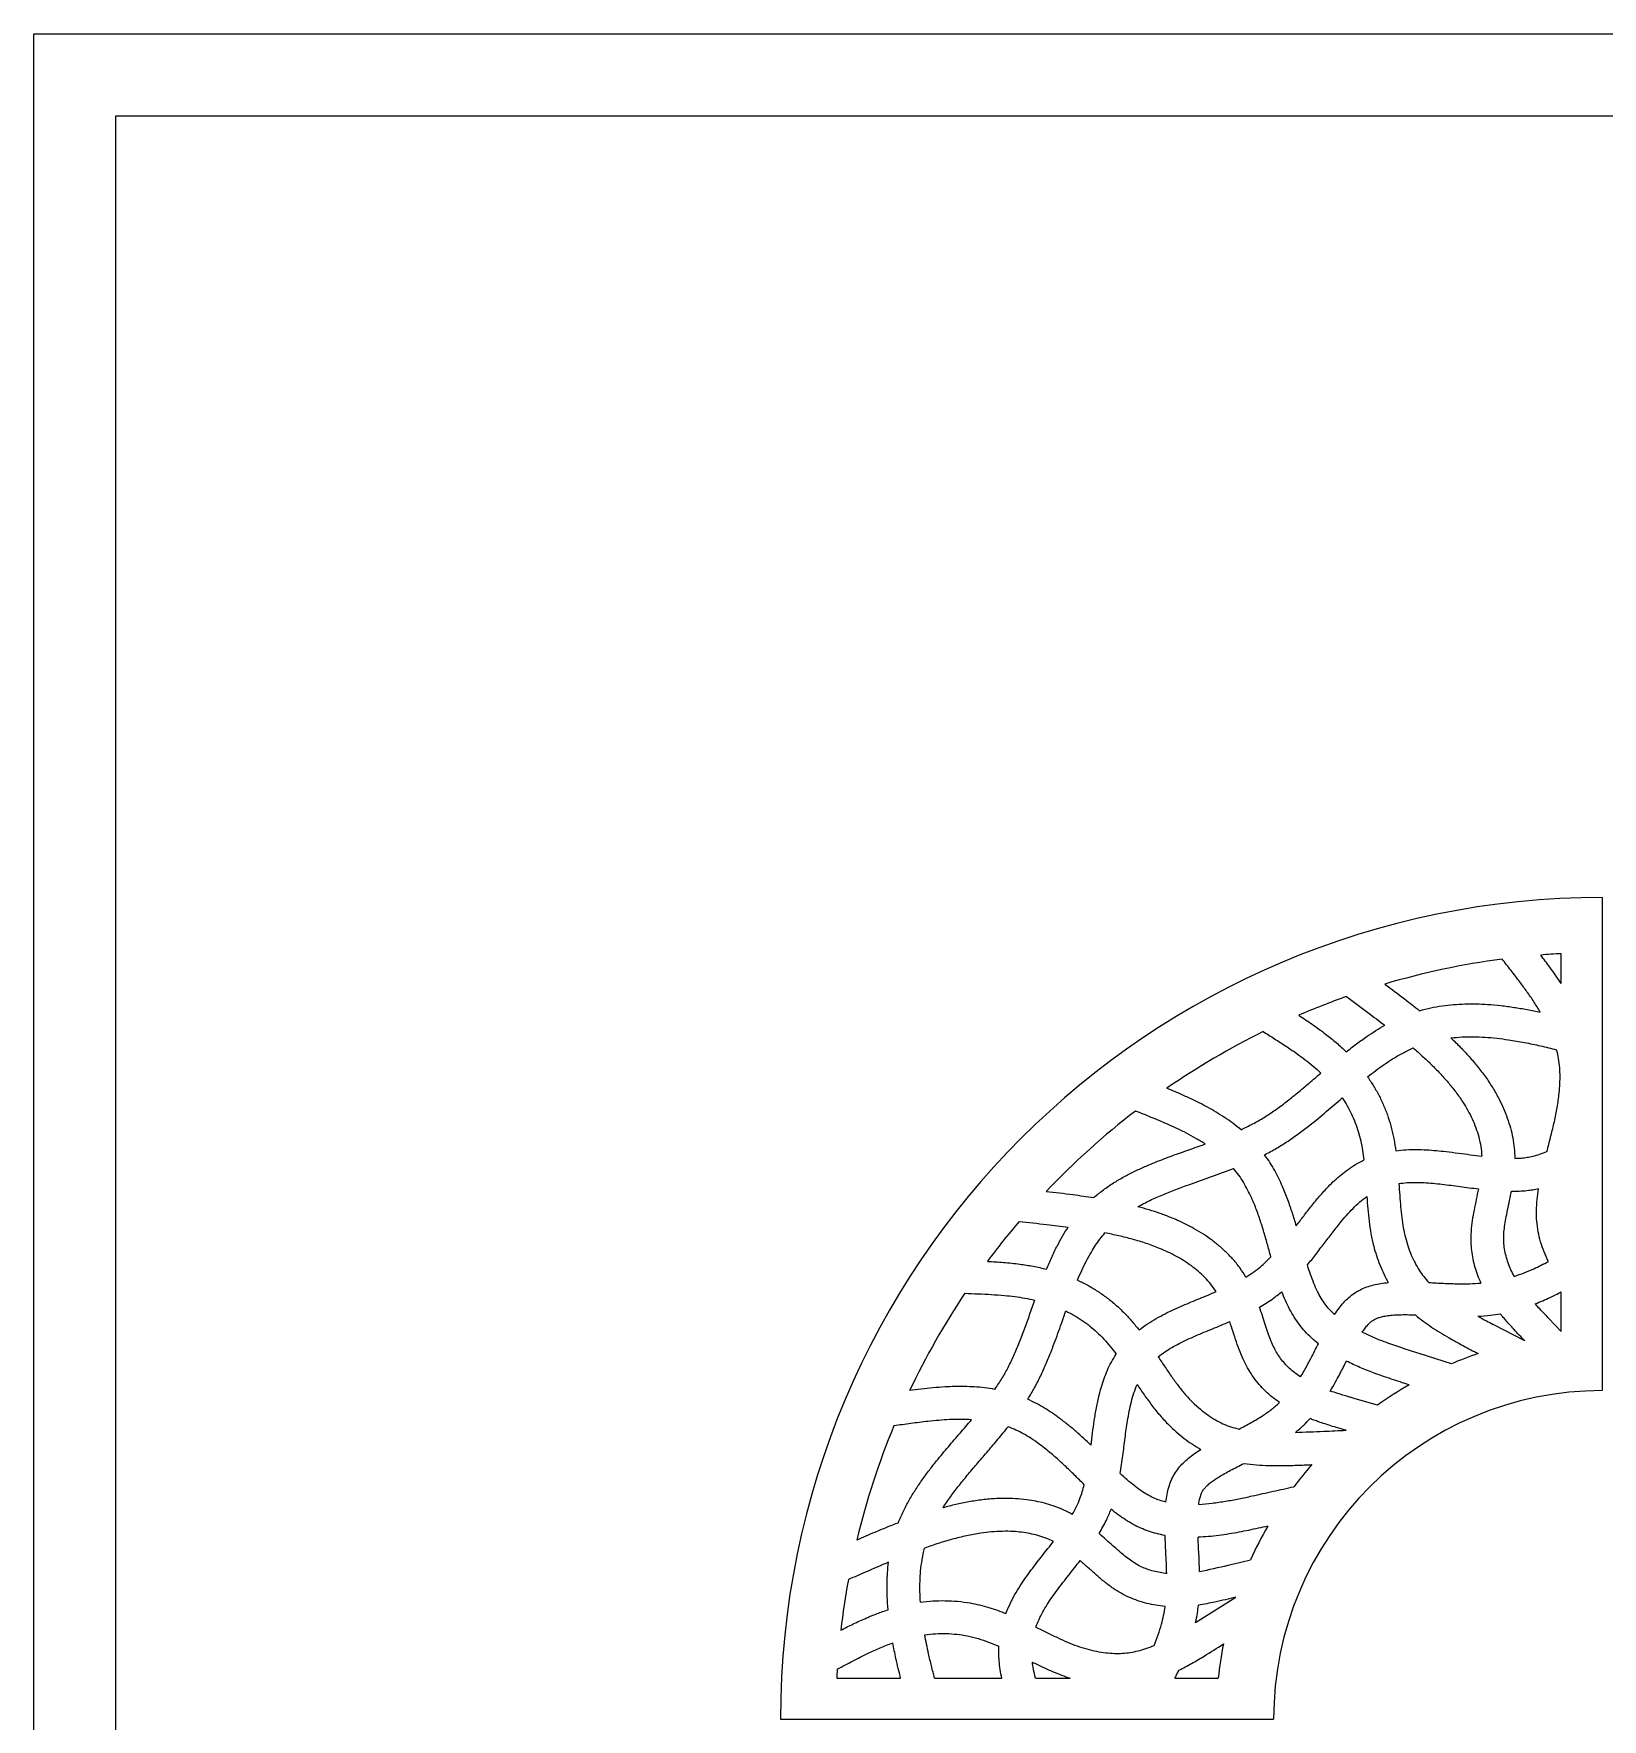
# Model space of a CAD drawing. Header units: millimetres. Extents: x -1806 to 4134, y -1942 to 2258.
# Drawn here: x -1806 to 102, y 207 to 2258 of the extents above; entities that cross this region are included whole.
import ezdxf

# ---------------------------------------------------------------- set-up
doc = ezdxf.new("R2010")
doc.units = ezdxf.units.MM
doc.header["$PDSIZE"] = -1
doc.layers.add('tabelka', color=155, linetype='Continuous')
doc.layers.add('WYMIAR', color=96, linetype='Continuous')
doc.dimstyles.new('1-1', dxfattribs={"dimtxt": 30, "dimasz": 25, "dimexe": 6.25, "dimexo": 30, "dimgap": 20.625, "dimtad": 1, "dimdec": 1, "dimtxsty": 'Standard', "dimcen": 0, "dimclrd": 2, "dimclre": 2, "dimclrt": 2, "dimadec": 0, "dimazin": 0, "dimtfac": 1, "dimtdec": 1, "dimtmove": 0, "dimatfit": 3, "dimfxl": 0, "dimarcsym": 0})

# ---------------------------------------------------------------- blocks, each defined once
blk = doc.blocks.new('*D4')
at = {"layer": 'Defpoints', "color": 0}
for p in [(102.4, 1206.7), (102.4, -793.3), (1693, -793.3)]:
    blk.add_point(p, dxfattribs=at)
at = {"layer": 'WYMIAR', "color": 2, "lineweight": -2}
for p, q in [((132.4, 1206.7), (1699.3, 1206.7)), ((1693, 1181.7), (1693, -768.3)), ((132.4, -793.3), (1699.3, -793.3))]:
    blk.add_line(p, q, dxfattribs=at)
at = {"layer": 'WYMIAR', "color": 2}
for points in [[(1688.9, 1181.7), (1697.2, 1181.7), (1693, 1206.7)], [(1688.9, -768.3), (1697.2, -768.3), (1693, -793.3)]]:
    blk.add_solid(points, dxfattribs=at)
at = {"layer": 'WYMIAR', "color": 2, "insert": (1657.4, 206.7), "char_height": 30, "attachment_point": 5, "rotation": 90}
blk.add_mtext('2000', dxfattribs=at)

msp = doc.modelspace()

# ---------------------------------------------------------------- linework, layer by layer
at = {"color": 7, "linetype": 'Continuous', "lineweight": 15}
for p, q in [((102.44, 1206.71), (102.44, 606.71)), ((52.44, 1102.05), (52.44, 1138.37)), ((52.44, 678.73), (52.44, 726.81)), ((8.2, 667.16), (-30.15, 687.24)), ((52.44, 678.73), (37.13, 694.79)), ((-81.1, 639.39), (-120.48, 651.87)), ((-171.21, 588.83), (-198.16, 596.74)), ((-392.37, 324.3), (-343.44, 355.32)), ((-829.22, 256.71), (-751.35, 256.71)), ((-710.02, 256.71), (-628.33, 256.71)), ((-587.25, 256.71), (-545.19, 256.71)), ((-417.64, 256.75), (-364.89, 256.71)), ((-897.56, 206.71), (-297.56, 206.71))]:
    msp.add_line(p, q, dxfattribs=at)
for radius, start, end in [(1000, 90, 180), (933, 97.5, 106.48097), (933, 93.07199, 94.60729), (933, 109.50033, 113.32279), (933, 116.25, 124.60729), (933, 127.5, 136.48097), (933, 139.50033, 143.32279), (933, 146.25, 154.60729), (470, 108.75, 112.98683), (400, 90, 180), (470, 120, 125.60816), (933, 157.5, 166.48097), (470, 138.75, 142.98683), (470, 150, 155.60816), (933, 169.50033, 173.32279), (470, 168.75, 173.8933), (933, 176.25, 176.92801)]:
    msp.add_arc((102.44, 206.71), radius, start, end, dxfattribs=at)
for points, knots in [([(27.03, 1067.21), (24.45, 1071.44), (19.31, 1079.9), (10.86, 1092.11), (1.57, 1104.8), (-8.54, 1117.97), (-15.74, 1127.14), (-19.34, 1131.73)], [0, 0, 0, 0, 0.1867313, 0.3734468, 0.5601566, 0.7800976, 1, 1, 1, 1]), ([(52.44, 1102.05), (50.16, 1105.45), (45.65, 1112.18), (37.33, 1123.74), (31.2, 1131.81), (27.5, 1136.69)], [0, 0, 0, 0, 0.28796386, 0.56940894, 1, 1, 1, 1]), ([(-162.25, 1101.37), (-154.26, 1095.44), (-139.98, 1084.84), (-126.02, 1073.84), (-119.88, 1069)], [0, 0, 0, 0, 0.5600195, 1, 1, 1, 1]), ([(-209.01, 1086.19), (-200.22, 1079.71), (-184.52, 1068.15), (-168.97, 1056.39), (-162.12, 1051.22)], [0, 0, 0, 0, 0.559997, 1, 1, 1, 1]), ([(-119.88, 1069), (-115.33, 1070.2), (-106.27, 1072.61), (-92.45, 1075), (-78.63, 1076.57), (-64.8, 1077.31), (-51, 1077.34), (-36.41, 1076.69), (-21.06, 1075.31), (-4.96, 1073.17), (11.08, 1070.48), (21.71, 1068.3), (27.03, 1067.21)], [0, 0, 0, 0, 0.0951572, 0.1894567, 0.2831095, 0.3762985, 0.4692081, 0.5619797, 0.6712998, 0.7807137, 0.8902852, 1, 1, 1, 1]), ([(-266.94, 1063.47), (-261.45, 1059.87), (-250.32, 1052.56), (-235.14, 1041.49), (-221.26, 1030.35), (-213.21, 1022.79), (-209.14, 1018.97)], [0, 0, 0, 0, 0.26951248, 0.54699514, 0.77078335, 1, 1, 1, 1]), ([(-209.14, 1018.97), (-205.02, 1022.21), (-196.72, 1028.72), (-184.7, 1037.29), (-173.18, 1044.87), (-165.82, 1049.09), (-162.12, 1051.22)], [0, 0, 0, 0, 0.2755029, 0.5542406, 0.7758103, 1, 1, 1, 1]), ([(-310.21, 1043.49), (-305.6, 1040.61), (-296.37, 1034.85), (-282.69, 1026.06), (-270.25, 1017.6), (-259.14, 1009.41), (-249.29, 1001.58), (-243.09, 995.95), (-240, 993.15)], [0, 0, 0, 0, 0.1886848, 0.3768054, 0.5638968, 0.7100024, 0.8553158, 1, 1, 1, 1]), ([(-81.67, 1035.93), (-77.17, 1036.36), (-68.08, 1037.23), (-54.26, 1037.4), (-40.21, 1036.86), (-25.92, 1035.59), (-9.9, 1033.49), (7.86, 1030.4), (27.35, 1026.3), (40.36, 1023.1), (46.92, 1021.49)], [0, 0, 0, 0, 0.1042524, 0.2103193, 0.3184065, 0.4286054, 0.5409108, 0.6910061, 0.8442037, 1, 1, 1, 1]), ([(-81.67, 1035.93), (-77.88, 1032.24), (-70.3, 1024.84), (-59.47, 1013.22), (-49.17, 1001.12), (-39.57, 988.45), (-30.77, 975.18), (-23.49, 962.31), (-17.62, 949.97), (-12.99, 938.31), (-9.19, 926.34), (-6.36, 914.14), (-4.46, 901.76), (-4.17, 893.43), (-4.02, 889.27)], [0, 0, 0, 0, 0.09318297, 0.18635556, 0.27950347, 0.37271514, 0.46603038, 0.55938725, 0.63281821, 0.70639749, 0.78001333, 0.85350524, 0.92681349, 1, 1, 1, 1]), ([(-183.15, 988.54), (-179.81, 991.14), (-173.21, 996.3), (-163.07, 1003.61), (-152.22, 1010.77), (-140.57, 1017.67), (-132.03, 1021.68), (-127.79, 1023.67)], [0, 0, 0, 0, 0.1928744, 0.3828061, 0.5697613, 0.7864933, 1, 1, 1, 1]), ([(-127.79, 1023.67), (-124.04, 1020.4), (-116.53, 1013.87), (-105.66, 1003.64), (-95.17, 993), (-85.18, 981.86), (-75.77, 970.18), (-67.77, 958.79), (-61.15, 947.81), (-55.81, 937.38), (-51.3, 926.57), (-47.75, 915.36), (-45.17, 903.78), (-44.45, 895.86), (-44.09, 891.87)], [0, 0, 0, 0, 0.09308197, 0.18608969, 0.27913858, 0.37242224, 0.46598079, 0.55943102, 0.63262027, 0.70558873, 0.77846296, 0.85151128, 0.92516036, 1, 1, 1, 1]), ([(35.04, 897.47), (36.54, 903.2), (39.51, 914.61), (43.72, 931.74), (47.31, 948.95), (49.62, 964.2), (50.81, 977.44), (51.18, 988.56), (50.75, 999.67), (49.48, 1010.7), (47.77, 1017.89), (46.92, 1021.49)], [0, 0, 0, 0, 0.1410043, 0.2807343, 0.4198762, 0.5594062, 0.6476823, 0.7360418, 0.8242054, 0.9121202, 1, 1, 1, 1]), ([(-337.14, 924.2), (-332.29, 926.52), (-322.72, 931.09), (-308.91, 939.12), (-295.49, 948.07), (-281.93, 958.12), (-268.18, 969.14), (-254.14, 980.97), (-244.75, 989.06), (-240, 993.15)], [0, 0, 0, 0, 0.1348173, 0.2659748, 0.4005291, 0.5393346, 0.689106, 0.8428435, 1, 1, 1, 1]), ([(-183.15, 988.54), (-180.57, 984.7), (-175.41, 977.02), (-168.68, 964.81), (-162.76, 952.13), (-157.79, 938.92), (-153.87, 925.43), (-150.85, 911.94), (-149.47, 902.98), (-148.78, 898.58)], [0, 0, 0, 0, 0.142407, 0.2855928, 0.4295919, 0.5737515, 0.7205305, 0.8625204, 1, 1, 1, 1]), ([(-337.14, 924.2), (-340.44, 926.87), (-346.97, 932.13), (-357.17, 939.18), (-367.41, 945.62), (-377.68, 951.48), (-388.96, 957.4), (-401.21, 963.28), (-414.38, 969.15), (-423.13, 972.82), (-427.45, 974.63)], [0, 0, 0, 0, 0.122636, 0.24191, 0.3581518, 0.4719684, 0.5834478, 0.7259872, 0.8646364, 1, 1, 1, 1]), ([(-380.83, 906.76), (-384.55, 909.09), (-391.99, 913.74), (-403.59, 919.96), (-415.39, 925.76), (-429.65, 932.2), (-446.38, 939.22), (-459.15, 944.34), (-465.53, 946.91)], [0, 0, 0, 0, 0.1402612, 0.2802798, 0.4202676, 0.5602689, 0.7801665, 1, 1, 1, 1]), ([(-308.43, 893.68), (-303.57, 896.26), (-293.86, 901.42), (-279.93, 910.26), (-266.43, 919.72), (-250.87, 931.61), (-233.42, 946.02), (-220.44, 957.2), (-213.98, 962.77)], [0, 0, 0, 0, 0.14070637, 0.28115084, 0.42154183, 0.56188237, 0.78185109, 1, 1, 1, 1]), ([(-213.98, 962.77), (-211.92, 959.56), (-207.81, 953.14), (-202.55, 943.02), (-198.04, 932.61), (-194.36, 921.77), (-191.46, 910.56), (-189.2, 899.01), (-188.16, 891.23), (-187.64, 887.34)], [0, 0, 0, 0, 0.14171436, 0.28315447, 0.42368503, 0.56298068, 0.70831086, 0.85382586, 1, 1, 1, 1]), ([(-516.35, 841.55), (-512.49, 844.76), (-504.83, 851.12), (-492.54, 859.4), (-479.99, 866.79), (-467.21, 873.38), (-454.3, 879.32), (-438.88, 885.75), (-421, 892.53), (-400.78, 899.67), (-387.43, 904.41), (-380.83, 906.76)], [0, 0, 0, 0, 0.0995223, 0.1971958, 0.2933269, 0.3882067, 0.4820401, 0.5749696, 0.7192281, 0.8611052, 1, 1, 1, 1]), ([(-269.88, 807.27), (-271.44, 812.46), (-274.6, 823.04), (-280.1, 838.98), (-285.67, 852.9), (-291.13, 864.74), (-296.19, 874.48), (-301.88, 884.24), (-306.23, 890.5), (-308.43, 893.68)], [0, 0, 0, 0, 0.1711725, 0.3482504, 0.5318926, 0.6440734, 0.7594878, 0.8781057, 1, 1, 1, 1]), ([(-269.88, 807.27), (-266.89, 811.23), (-260.84, 819.27), (-251.5, 831.37), (-241.57, 843.48), (-232.17, 853.86), (-223.4, 862.48), (-215.49, 869.45), (-206.93, 876.03), (-197.68, 882.18), (-191.02, 885.6), (-187.64, 887.34)], [0, 0, 0, 0, 0.128564, 0.2604352, 0.395383, 0.5336488, 0.6225565, 0.7133418, 0.8063301, 0.9017941, 1, 1, 1, 1]), ([(-148.78, 898.58), (-144.55, 899.03), (-136.18, 899.93), (-123.68, 900.14), (-111.46, 899.75), (-99.49, 898.85), (-86.59, 897.5), (-72.83, 895.73), (-58.31, 893.71), (-48.77, 892.48), (-44.09, 891.87)], [0, 0, 0, 0, 0.12140645, 0.23990497, 0.35598776, 0.46999883, 0.58207195, 0.72575252, 0.86537839, 1, 1, 1, 1]), ([(-4.02, 889.27), (-1.41, 889.39), (3.63, 889.6), (10.99, 890.5), (18.54, 892.03), (26.57, 894.28), (32.17, 896.39), (35.04, 897.47)], [0, 0, 0, 0, 0.1956426, 0.3768883, 0.5534035, 0.7704906, 1, 1, 1, 1]), ([(-462.65, 830.51), (-457.79, 833.11), (-447.94, 838.39), (-432.4, 845.2), (-416.27, 851.6), (-396.41, 858.86), (-372.87, 866.99), (-355.08, 873.66), (-346.13, 877.02)], [0, 0, 0, 0, 0.1316769, 0.2667692, 0.4050702, 0.5461157, 0.7717789, 1, 1, 1, 1]), ([(-300.82, 769.47), (-302.29, 774.8), (-305.22, 785.43), (-309.74, 801.27), (-314.7, 816.9), (-319.66, 830.39), (-324.52, 841.77), (-329.04, 851.11), (-334.09, 860.18), (-339.68, 868.92), (-343.98, 874.32), (-346.13, 877.02)], [0, 0, 0, 0, 0.1411689, 0.28105638, 0.42022367, 0.55943718, 0.64742485, 0.73574156, 0.82404381, 0.91213237, 1, 1, 1, 1]), ([(-574.12, 849.17), (-563.31, 847.92), (-544.02, 845.68), (-524.81, 842.82), (-516.35, 841.55)], [0, 0, 0, 0, 0.5600176, 1, 1, 1, 1]), ([(-256.32, 759.57), (-252.88, 763.86), (-246.03, 772.42), (-236.22, 785.48), (-226.53, 798.32), (-217.51, 809.83), (-209.03, 819.89), (-201.07, 828.43), (-192.89, 836.29), (-186.98, 840.82), (-184.07, 843.05)], [0, 0, 0, 0, 0.1490027, 0.2968793, 0.4424568, 0.5845564, 0.6931032, 0.7985445, 0.9007725, 1, 1, 1, 1]), ([(-184.07, 843.05), (-183.71, 837.98), (-183, 827.83), (-181.46, 812.64), (-179.21, 797.51), (-176.17, 783.6), (-172.5, 770.98), (-168.43, 759.67), (-163.71, 748.69), (-159.92, 741.71), (-158.03, 738.23)], [0, 0, 0, 0, 0.13986373, 0.27989918, 0.42008734, 0.56070064, 0.67130327, 0.78158462, 0.89122662, 1, 1, 1, 1]), ([(-145.01, 858.72), (-141.72, 859.11), (-135.04, 859.9), (-124.81, 860.13), (-114.29, 859.84), (-103.53, 859.05), (-88.94, 857.53), (-70.53, 855.01), (-55.75, 853.07), (-48.31, 852.09)], [0, 0, 0, 0, 0.1021865, 0.2073702, 0.3155836, 0.4266288, 0.540142, 0.7683883, 1, 1, 1, 1]), ([(-145.01, 858.72), (-144.7, 853.87), (-144.09, 844.4), (-143.07, 830.53), (-141.72, 817.38), (-139.86, 804.92), (-137.29, 793.07), (-134.02, 781.96), (-130.11, 771.58), (-125.65, 762.06), (-120.6, 753.33), (-114.97, 745.31), (-110.65, 740.56), (-108.48, 738.17)], [0, 0, 0, 0, 0.113136, 0.221108, 0.3237401, 0.4210374, 0.5142259, 0.6060089, 0.6905267, 0.7722572, 0.8505594, 0.9251174, 1, 1, 1, 1]), ([(-48.31, 852.09), (-49.19, 847.81), (-50.94, 839.25), (-53.68, 826.43), (-55.98, 813.52), (-57.43, 800.49), (-57.63, 788.31), (-56.84, 777.08), (-55.29, 766.87), (-52.87, 756.8), (-49.63, 746.91), (-46.72, 740.6), (-45.25, 737.44)], [0, 0, 0, 0, 0.1116408, 0.2235289, 0.33527, 0.4468181, 0.5585031, 0.6463646, 0.7343172, 0.8224452, 0.9109176, 1, 1, 1, 1]), ([(-4.62, 745.69), (-6.03, 748.33), (-8.85, 753.62), (-12.2, 761.96), (-14.82, 770.44), (-16.61, 778.93), (-17.55, 787.3), (-17.58, 795.67), (-16.78, 804.36), (-15.32, 813.77), (-13.3, 824.07), (-10.89, 835.29), (-9.33, 843.11), (-8.52, 847.17)], [0, 0, 0, 0, 0.0859067, 0.1719394, 0.2572261, 0.3404433, 0.4204382, 0.4985214, 0.5798826, 0.6708041, 0.7713626, 0.8812193, 1, 1, 1, 1]), ([(-8.52, 847.17), (-8.44, 847.55), (-8.31, 848.23), (-8.19, 848.91), (-8.13, 849.22)], [0, 0, 0, 0, 0.5585885, 1, 1, 1, 1]), ([(-8.13, 849.22), (-4.97, 849.26), (1.31, 849.35), (9.99, 850.06), (17.88, 851.11), (22.61, 852.08), (24.97, 852.56)], [0, 0, 0, 0, 0.284151, 0.5648367, 0.7831725, 1, 1, 1, 1]), ([(36.85, 763.84), (35.03, 767.74), (31.42, 775.52), (27.22, 787.64), (24.17, 799.99), (22.53, 812.76), (22.22, 825.86), (23.03, 839.23), (24.32, 848.1), (24.97, 852.56)], [0, 0, 0, 0, 0.1416636, 0.2821292, 0.4212862, 0.5596582, 0.7050413, 0.8517402, 1, 1, 1, 1]), ([(-331.21, 744.89), (-333.5, 748.51), (-338.07, 755.77), (-346.2, 765.78), (-355.09, 775.13), (-364.71, 783.76), (-374.92, 791.66), (-385.64, 798.84), (-397.13, 805.54), (-409.39, 811.74), (-422.36, 817.38), (-435.6, 822.35), (-449.03, 826.74), (-458.11, 829.25), (-462.65, 830.51)], [0, 0, 0, 0, 0.0798325, 0.1598097, 0.2399929, 0.3202992, 0.4005347, 0.4806126, 0.5606281, 0.6486108, 0.7365154, 0.8243386, 0.9121621, 1, 1, 1, 1]), ([(-607.02, 812.64), (-595.91, 811.39), (-576.06, 809.17), (-556.24, 806.7), (-547.52, 805.61)], [0, 0, 0, 0, 0.5599958, 1, 1, 1, 1]), ([(-573.88, 754.45), (-571.82, 759.32), (-567.67, 769.13), (-561.12, 782.52), (-554.46, 794.75), (-549.84, 801.97), (-547.52, 805.61)], [0, 0, 0, 0, 0.27542968, 0.55402965, 0.77560258, 1, 1, 1, 1]), ([(-536.1, 741.14), (-534.4, 745.11), (-531.03, 752.97), (-525.45, 764.4), (-519.87, 774.58), (-514.28, 783.51), (-508.82, 791.32), (-504.79, 796.18), (-502.79, 798.6)], [0, 0, 0, 0, 0.1942908, 0.3848762, 0.571761, 0.7161878, 0.8587876, 1, 1, 1, 1]), ([(-367.25, 727.14), (-369.41, 730.2), (-373.71, 736.27), (-381.18, 744.51), (-389.22, 752.03), (-397.83, 758.83), (-406.92, 764.96), (-416.43, 770.48), (-426.27, 775.42), (-438.3, 780.69), (-452.59, 785.96), (-469.13, 790.97), (-485.87, 795.19), (-497.15, 797.46), (-502.79, 798.6)], [0, 0, 0, 0, 0.0714447, 0.1418073, 0.2115886, 0.2811629, 0.3507786, 0.4205707, 0.4905706, 0.5607229, 0.6709193, 0.7807042, 0.8903197, 1, 1, 1, 1]), ([(-645.84, 763.99), (-639.31, 763.62), (-626.08, 762.86), (-607.49, 760.88), (-589.99, 758.2), (-579.29, 755.71), (-573.88, 754.45)], [0, 0, 0, 0, 0.2695638, 0.5470611, 0.7708319, 1, 1, 1, 1]), ([(-331.21, 744.89), (-328.09, 746.84), (-321.99, 750.66), (-314.04, 756.85), (-307.03, 763.12), (-302.92, 767.32), (-300.82, 769.47)], [0, 0, 0, 0, 0.281441, 0.5503757, 0.7699669, 1, 1, 1, 1]), ([(-223.3, 699.34), (-225.44, 701.33), (-229.59, 705.2), (-235.03, 711.85), (-239.86, 719.21), (-244.41, 727.71), (-248.67, 737.38), (-252.7, 748.14), (-255.09, 755.68), (-256.32, 759.57)], [0, 0, 0, 0, 0.1258548, 0.2441292, 0.3692932, 0.5050118, 0.6589741, 0.824386, 1, 1, 1, 1]), ([(-4.62, 745.69), (-0.61, 747.06), (7.38, 749.81), (18.21, 754.46), (28.03, 759.14), (33.91, 762.27), (36.85, 763.84)], [0, 0, 0, 0, 0.2800139, 0.5596064, 0.7795424, 1, 1, 1, 1]), ([(-536.1, 741.14), (-531.95, 739.11), (-523.62, 735.05), (-511.68, 727.86), (-500.2, 719.86), (-489.27, 710.92), (-479.11, 701.21), (-469.73, 691.03), (-464.04, 683.97), (-461.24, 680.5)], [0, 0, 0, 0, 0.1423469, 0.2854726, 0.4294092, 0.5735703, 0.7204149, 0.8624648, 1, 1, 1, 1]), ([(-673.32, 725.05), (-667.93, 724.87), (-657.16, 724.5), (-641.06, 723.74), (-626.19, 722.65), (-612.6, 721.15), (-600.25, 719.33), (-592.14, 717.6), (-588.1, 716.74)], [0, 0, 0, 0, 0.1886605, 0.3767666, 0.5638602, 0.7099778, 0.8553071, 1, 1, 1, 1]), ([(-461.24, 680.5), (-457.81, 683.02), (-451.05, 688.02), (-440.37, 694.46), (-429.64, 700.23), (-418.86, 705.42), (-404.77, 711.69), (-387.51, 718.73), (-373.91, 724.37), (-367.25, 727.14)], [0, 0, 0, 0, 0.12124573, 0.23939885, 0.35505622, 0.468635, 0.58035395, 0.79441255, 1, 1, 1, 1]), ([(-314.7, 708.21), (-312.02, 709.78), (-306.68, 712.93), (-297.46, 719.03), (-291.27, 724.02), (-287.48, 727.06)], [0, 0, 0, 0, 0.2808248, 0.560842, 1, 1, 1, 1]), ([(-243.06, 663.75), (-245.91, 666.08), (-251.58, 670.73), (-259.34, 678.5), (-266.34, 686.88), (-272.59, 696.03), (-278.18, 705.85), (-283.19, 716.26), (-286.05, 723.45), (-287.48, 727.06)], [0, 0, 0, 0, 0.1408733, 0.2805959, 0.4194041, 0.5580844, 0.7041096, 0.8513814, 1, 1, 1, 1]), ([(-223.3, 699.34), (-221.55, 701.89), (-218.1, 706.91), (-212.34, 713.84), (-206.15, 720.03), (-199.39, 725.35), (-192.04, 729.64), (-184.17, 732.95), (-175.86, 735.42), (-167.1, 737.21), (-161.09, 737.89), (-158.03, 738.23)], [0, 0, 0, 0, 0.1172844, 0.2306853, 0.340698, 0.4483846, 0.5554621, 0.6619225, 0.7710259, 0.8835934, 1, 1, 1, 1]), ([(-108.48, 738.17), (-102.54, 737.86), (-90.66, 737.22), (-74.13, 736.61), (-58.98, 736.55), (-49.8, 737.14), (-45.25, 737.44)], [0, 0, 0, 0, 0.2819395, 0.5643428, 0.7839953, 1, 1, 1, 1]), ([(20.73, 712.25), (23.8, 713.48), (29.91, 715.91), (40.53, 720.69), (47.94, 724.5), (52.44, 726.81)], [0, 0, 0, 0, 0.2841702, 0.5650133, 1, 1, 1, 1]), ([(-636.62, 608.22), (-633.71, 612.6), (-627.95, 621.27), (-620.33, 635.07), (-613.42, 649.55), (-606.87, 665.11), (-600.55, 681.65), (-594.34, 699.04), (-590.19, 710.79), (-588.1, 716.74)], [0, 0, 0, 0, 0.1320225, 0.2618231, 0.3961936, 0.5355782, 0.6864372, 0.8415027, 1, 1, 1, 1]), ([(-596.71, 596.13), (-593.88, 600.8), (-588.22, 610.15), (-580.8, 624.82), (-574.03, 639.83), (-566.65, 658.02), (-558.85, 679.33), (-553.15, 695.54), (-550.31, 703.61)], [0, 0, 0, 0, 0.13957055, 0.27950853, 0.41988582, 0.56054032, 0.78127445, 1, 1, 1, 1]), ([(-550.31, 703.61), (-546.88, 701.85), (-540.02, 698.34), (-530.28, 692.17), (-521.05, 685.37), (-512.33, 677.76), (-504.11, 669.43), (-496.3, 660.47), (-491.46, 654.18), (-489.04, 651.03)], [0, 0, 0, 0, 0.1416933, 0.2831477, 0.4237112, 0.5630245, 0.7083431, 0.8538394, 1, 1, 1, 1]), ([(-313.88, 705.88), (-314.03, 706.32), (-314.3, 707.09), (-314.58, 707.86), (-314.7, 708.21)], [0, 0, 0, 0, 0.5583492, 1, 1, 1, 1]), ([(-265, 623.24), (-267.29, 624.86), (-271.87, 628.09), (-278.18, 633.59), (-283.94, 639.46), (-289.01, 645.64), (-293.41, 652.14), (-297.14, 659.13), (-300.5, 666.82), (-303.7, 675.35), (-306.9, 684.8), (-310.23, 695.11), (-312.63, 702.2), (-313.88, 705.88)], [0, 0, 0, 0, 0.0855038, 0.1708108, 0.2547167, 0.3361336, 0.4141661, 0.4937081, 0.5773246, 0.6699226, 0.771449, 0.8815814, 1, 1, 1, 1]), ([(-189.72, 677.6), (-188.5, 679.37), (-186.26, 682.61), (-182.81, 686.77), (-179.72, 689.88), (-176.91, 692.13), (-173.98, 693.83), (-170.48, 695.28), (-165.82, 696.66), (-159.86, 697.82), (-152.57, 698.64), (-144.2, 699.08), (-134.89, 699.15), (-128.39, 698.96), (-125, 698.87)], [0, 0, 0, 0, 0.0887727, 0.1632855, 0.2233612, 0.2702819, 0.3119021, 0.3630973, 0.4269596, 0.5127819, 0.6144513, 0.7306537, 0.8597328, 1, 1, 1, 1]), ([(-125, 698.87), (-121.85, 696.28), (-115.5, 691.08), (-105.38, 683.96), (-94.88, 677.19), (-81.93, 669.52), (-66.48, 661.06), (-54.6, 654.87), (-48.64, 651.76)], [0, 0, 0, 0, 0.1361327, 0.2736236, 0.4125732, 0.5529052, 0.7756634, 1, 1, 1, 1]), ([(-48.87, 697.09), (-43.77, 697.45), (-34.66, 698.09), (-25.64, 699.58), (-21.68, 700.24)], [0, 0, 0, 0, 0.5599596, 1, 1, 1, 1]), ([(-15.33, 692.64), (-16.53, 694.05), (-18.68, 696.55), (-20.76, 699.12), (-21.68, 700.24)], [0, 0, 0, 0, 0.5604196, 1, 1, 1, 1]), ([(30.7, 701.53), (28.8, 703.55), (25.45, 707.09), (22.16, 710.69), (20.73, 712.25)], [0, 0, 0, 0, 0.56732166, 1, 1, 1, 1]), ([(37.13, 694.79), (35.92, 696.06), (33.77, 698.3), (31.64, 700.55), (30.7, 701.53)], [0, 0, 0, 0, 0.5640188, 1, 1, 1, 1]), ([(-438.02, 647.87), (-435.4, 649.86), (-430.08, 653.89), (-421.42, 659.2), (-412.24, 664.19), (-402.58, 668.88), (-389.17, 674.86), (-371.84, 681.92), (-357.95, 687.69), (-350.93, 690.61)], [0, 0, 0, 0, 0.1012668, 0.205501, 0.3128662, 0.4232797, 0.5364808, 0.7654099, 1, 1, 1, 1]), ([(-290.2, 592.04), (-293.26, 594.18), (-299.36, 598.44), (-307.63, 605.92), (-315.19, 614.03), (-321.97, 622.78), (-327.98, 632.05), (-333.52, 642.34), (-338.42, 653.68), (-342.82, 665.91), (-346.81, 678.28), (-349.56, 686.51), (-350.93, 690.61)], [0, 0, 0, 0, 0.0944904, 0.1882968, 0.2817315, 0.3749857, 0.4681426, 0.5611943, 0.6707408, 0.7804883, 0.8903706, 1, 1, 1, 1]), ([(-120.48, 651.87), (-127.45, 654.08), (-141.06, 658.38), (-159.54, 664.74), (-175.72, 671.01), (-185.1, 675.43), (-189.72, 677.6)], [0, 0, 0, 0, 0.2962511, 0.5794172, 0.7931131, 1, 1, 1, 1]), ([(-48.87, 697.09), (-45.42, 695.25), (-39.2, 691.94), (-32.94, 688.69), (-30.15, 687.24)], [0, 0, 0, 0, 0.5539664, 1, 1, 1, 1]), ([(8.2, 667.16), (3.71, 671.84), (-4.29, 680.19), (-11.96, 688.84), (-15.33, 692.64)], [0, 0, 0, 0, 0.5609753, 1, 1, 1, 1]), ([(-265, 623.24), (-262.76, 626.93), (-258.3, 634.31), (-251.06, 647.87), (-246.09, 657.74), (-243.06, 663.75)], [0, 0, 0, 0, 0.2806419, 0.5617534, 1, 1, 1, 1]), ([(-519.71, 540.09), (-519.08, 545.05), (-517.81, 555.09), (-515.77, 570.31), (-513.25, 585.82), (-510.35, 599.56), (-507.15, 611.45), (-503.87, 621.48), (-499.86, 631.49), (-495.04, 641.48), (-491.06, 647.82), (-489.04, 651.03)], [0, 0, 0, 0, 0.1289635, 0.2612158, 0.3964364, 0.5347379, 0.6235863, 0.7141847, 0.8068966, 0.9020768, 1, 1, 1, 1]), ([(-438.02, 647.87), (-435.16, 643.59), (-429.6, 635.23), (-421.33, 623.1), (-413.13, 611.86), (-404.77, 601.57), (-396.02, 592.28), (-387.01, 584.08), (-377.82, 576.99), (-368.62, 571.07), (-359.29, 566.24), (-349.63, 562.43), (-342.98, 560.71), (-339.58, 559.84)], [0, 0, 0, 0, 0.1137518, 0.22198975, 0.32452688, 0.42141256, 0.51473173, 0.60647238, 0.69048393, 0.77121674, 0.84805555, 0.92245789, 1, 1, 1, 1]), ([(-228.55, 606.15), (-226.49, 609.65), (-222.46, 616.52), (-217.32, 626.16), (-212.87, 634.79), (-210.25, 639.97), (-208.97, 642.51)], [0, 0, 0, 0, 0.29487463, 0.57868427, 0.79335244, 1, 1, 1, 1]), ([(-132.56, 613.74), (-139.82, 616.04), (-154.35, 620.63), (-174.41, 627.57), (-192.7, 634.73), (-203.54, 639.91), (-208.97, 642.51)], [0, 0, 0, 0, 0.2795688, 0.5591212, 0.7790724, 1, 1, 1, 1]), ([(-636.62, 608.22), (-640.83, 608.89), (-649.14, 610.2), (-661.55, 611.23), (-673.68, 611.7), (-685.55, 611.65), (-698.32, 611.13), (-711.93, 610.1), (-726.32, 608.6), (-735.76, 607.39), (-740.42, 606.8)], [0, 0, 0, 0, 0.122685, 0.2419991, 0.3582535, 0.4720711, 0.583544, 0.7260638, 0.8646813, 1, 1, 1, 1]), ([(-519.71, 540.09), (-522.66, 542.9), (-528.65, 548.59), (-537.99, 556.97), (-547.85, 565.28), (-557.56, 572.81), (-567.08, 579.57), (-576.39, 585.53), (-586.25, 591.19), (-593.19, 594.47), (-596.71, 596.13)], [0, 0, 0, 0, 0.1277975, 0.2588433, 0.3934056, 0.5317781, 0.643943, 0.7593742, 0.8780354, 1, 1, 1, 1]), ([(-484.27, 505.73), (-483.14, 512.96), (-480.9, 527.33), (-478.34, 548.75), (-475.87, 566.86), (-473.3, 581.59), (-470.76, 592.99), (-467.71, 603.9), (-464.97, 610.8), (-463.63, 614.2)], [0, 0, 0, 0, 0.19821481, 0.39408394, 0.58465996, 0.69338129, 0.79892455, 0.90109639, 1, 1, 1, 1]), ([(-463.63, 614.2), (-460.7, 609.87), (-454.85, 601.21), (-445.65, 588.51), (-435.8, 576.25), (-425.85, 565.53), (-416.01, 556.3), (-406.48, 548.47), (-396.53, 541.29), (-389.5, 537.18), (-386, 535.14)], [0, 0, 0, 0, 0.1399458, 0.2800601, 0.4203461, 0.5610803, 0.6717055, 0.7819284, 0.8914318, 1, 1, 1, 1]), ([(-207.1, 599.37), (-211.21, 600.6), (-218.4, 602.74), (-225.51, 605.12), (-228.55, 606.15)], [0, 0, 0, 0, 0.5718537, 1, 1, 1, 1]), ([(-198.16, 596.74), (-199.85, 597.24), (-202.82, 598.11), (-205.8, 598.99), (-207.1, 599.37)], [0, 0, 0, 0, 0.5640172, 1, 1, 1, 1]), ([(-339.58, 559.84), (-334.66, 562.42), (-324.83, 567.58), (-311.62, 575.54), (-299.96, 583.59), (-293.45, 589.23), (-290.2, 592.04)], [0, 0, 0, 0, 0.2818432, 0.5630507, 0.782329, 1, 1, 1, 1]), ([(-665.16, 571.28), (-669.6, 571.46), (-678.45, 571.8), (-691.74, 571.43), (-704.99, 570.56), (-720.72, 569), (-738.9, 566.7), (-752.66, 564.74), (-759.54, 563.75)], [0, 0, 0, 0, 0.1402841, 0.2803047, 0.4202865, 0.560283, 0.7801744, 1, 1, 1, 1]), ([(-754.15, 445.84), (-752.17, 450.57), (-748.24, 459.96), (-741.13, 473.33), (-733.42, 486.08), (-725.16, 498.25), (-716.52, 509.94), (-705.95, 523.34), (-693.43, 538.32), (-679.13, 554.85), (-669.78, 565.84), (-665.16, 571.28)], [0, 0, 0, 0, 0.0995724, 0.197367, 0.2936738, 0.3887285, 0.4827107, 0.5757166, 0.7199318, 0.8615395, 1, 1, 1, 1]), ([(-699.83, 464.12), (-696.71, 468.79), (-690.42, 478.23), (-679.93, 491.86), (-668.85, 505.42), (-657.1, 519.19), (-644.94, 533.28), (-632.55, 547.77), (-624.56, 557.71), (-620.56, 562.69)], [0, 0, 0, 0, 0.1329593, 0.268816, 0.4073709, 0.548224, 0.6976885, 0.8484769, 1, 1, 1, 1]), ([(-527.92, 492.2), (-531.86, 496.07), (-539.68, 503.79), (-551.49, 515.22), (-563.55, 526.26), (-574.55, 535.45), (-584.4, 542.88), (-592.94, 548.72), (-601.8, 554.06), (-610.97, 558.86), (-617.36, 561.42), (-620.56, 562.69)], [0, 0, 0, 0, 0.1411949, 0.2811005, 0.4202711, 0.5594613, 0.6474192, 0.7357223, 0.824028, 0.9121275, 1, 1, 1, 1]), ([(-270.96, 555.82), (-267.5, 558.75), (-261.26, 564.02), (-255.66, 569.95), (-253.16, 572.58)], [0, 0, 0, 0, 0.5552577, 1, 1, 1, 1]), ([(-270.96, 555.82), (-259.47, 556.29), (-238.95, 557.11), (-218.43, 557.98), (-209.4, 558.35)], [0, 0, 0, 0, 0.5599999, 1, 1, 1, 1]), ([(-242.52, 568.65), (-244.52, 569.36), (-248.08, 570.62), (-251.61, 571.98), (-253.16, 572.58)], [0, 0, 0, 0, 0.560477, 1, 1, 1, 1]), ([(-209.4, 558.35), (-215.63, 560.16), (-226.73, 563.39), (-237.7, 567.05), (-242.52, 568.65)], [0, 0, 0, 0, 0.5609753, 1, 1, 1, 1]), ([(-428.66, 471.06), (-428.23, 474.15), (-427.37, 480.23), (-425.19, 489.06), (-422.24, 497.39), (-418.36, 505.16), (-413.45, 512.26), (-407.65, 518.7), (-401.08, 524.6), (-393.83, 530.11), (-388.64, 533.44), (-386, 535.14)], [0, 0, 0, 0, 0.1166689, 0.2294394, 0.3389296, 0.4463012, 0.5533315, 0.6600428, 0.7696574, 0.8828964, 1, 1, 1, 1]), ([(-388.68, 468.28), (-388.36, 470.26), (-387.77, 473.87), (-386.45, 478.69), (-384.99, 482.48), (-383.32, 485.56), (-381.11, 488.44), (-378.07, 491.56), (-374.07, 494.92), (-369.18, 498.45), (-363.48, 502.09), (-356.96, 505.87), (-349.7, 509.79), (-341.8, 513.86), (-336.33, 516.62), (-333.52, 518.04)], [0, 0, 0, 0, 0.0768261, 0.1405319, 0.1916092, 0.2322619, 0.2750552, 0.3302524, 0.3994566, 0.4751633, 0.5619474, 0.6588478, 0.7648308, 0.8788473, 1, 1, 1, 1]), ([(-333.52, 518.04), (-328.53, 517.42), (-318.48, 516.17), (-303.22, 515.47), (-286.84, 515.34), (-269.38, 515.8), (-257.09, 516.33), (-250.92, 516.6)], [0, 0, 0, 0, 0.1822667, 0.366892, 0.553751, 0.7762084, 1, 1, 1, 1]), ([(-428.66, 471.06), (-431.29, 471.74), (-436.45, 473.09), (-443.99, 476.19), (-451.48, 480.11), (-459.28, 485.08), (-467.41, 491.08), (-475.85, 498.05), (-481.41, 503.12), (-484.27, 505.73)], [0, 0, 0, 0, 0.1227677, 0.241179, 0.3679352, 0.5048606, 0.6594724, 0.8248986, 1, 1, 1, 1]), ([(-542.47, 456.11), (-545.86, 457.9), (-552.6, 461.46), (-563.13, 465.66), (-573.71, 469.05), (-584.29, 471.62), (-595.85, 473.67), (-608.33, 475.04), (-621.68, 475.59), (-636.2, 475.29), (-651.78, 473.95), (-668.3, 471.44), (-684.29, 468.18), (-694.68, 465.46), (-699.83, 464.12)], [0, 0, 0, 0, 0.0711884, 0.141397, 0.2100913, 0.2773883, 0.3433659, 0.4278407, 0.5103648, 0.5912675, 0.6972181, 0.8005519, 0.901291, 1, 1, 1, 1]), ([(-542.47, 456.11), (-540.69, 459.32), (-537.2, 465.58), (-533.27, 474.81), (-530.22, 483.65), (-528.7, 489.3), (-527.92, 492.2)], [0, 0, 0, 0, 0.2820542, 0.5504586, 0.7696303, 1, 1, 1, 1]), ([(-388.68, 468.28), (-383.19, 468.71), (-372.21, 469.58), (-355.87, 472), (-339.65, 474.99), (-320.42, 479.08), (-298.22, 484.26), (-281.31, 487.85), (-272.85, 489.65)], [0, 0, 0, 0, 0.14020499, 0.28009849, 0.41999541, 0.56000174, 0.78012321, 1, 1, 1, 1]), ([(-509.85, 432.69), (-508.28, 435.36), (-505.16, 440.68), (-500.11, 450.48), (-497.15, 457.83), (-495.35, 462.32)], [0, 0, 0, 0, 0.2805687, 0.5604806, 1, 1, 1, 1]), ([(-429.61, 430.45), (-433.01, 431.11), (-439.79, 432.42), (-449.69, 435.38), (-459.26, 439.16), (-468.61, 443.84), (-477.76, 449.33), (-486.75, 455.52), (-492.47, 460.05), (-495.35, 462.32)], [0, 0, 0, 0, 0.1405232, 0.2799898, 0.418743, 0.5575772, 0.7038245, 0.851277, 1, 1, 1, 1]), ([(-754.15, 445.84), (-758.98, 443.92), (-768.57, 440.13), (-785.41, 433.1), (-797.41, 427.95), (-804.71, 424.81)], [0, 0, 0, 0, 0.2846054, 0.5649515, 1, 1, 1, 1]), ([(-565.46, 423.04), (-568.5, 424.47), (-574.59, 427.33), (-584.23, 430.45), (-594.1, 432.82), (-604.15, 434.4), (-615.31, 435.39), (-627.54, 435.59), (-640.76, 434.84), (-655.38, 433.08), (-671.33, 430.11), (-688.51, 425.88), (-705.47, 420.89), (-716.6, 417.03), (-722.17, 415.1)], [0, 0, 0, 0, 0.0624772, 0.1252056, 0.1882183, 0.251394, 0.3144883, 0.396742, 0.4788235, 0.5609037, 0.6708523, 0.7806375, 0.890303, 1, 1, 1, 1]), ([(-427.56, 384.02), (-430.3, 384.36), (-435.74, 385.04), (-443.71, 386.87), (-451.34, 389.26), (-458.51, 392.22), (-465.34, 395.84), (-471.94, 400.22), (-478.69, 405.39), (-485.73, 411.32), (-493.22, 417.98), (-501.26, 425.25), (-506.92, 430.15), (-509.85, 432.69)], [0, 0, 0, 0, 0.08457479, 0.16847372, 0.25059666, 0.32996081, 0.40621131, 0.48762313, 0.57306026, 0.66724036, 0.76999866, 0.88101175, 1, 1, 1, 1]), ([(-304.59, 441.71), (-312.42, 439.98), (-328.08, 436.53), (-347.96, 432.72), (-364.23, 430.33), (-376.81, 428.9), (-385.25, 428.44), (-389.49, 428.2)], [0, 0, 0, 0, 0.2794292, 0.5588544, 0.7054082, 0.8523431, 1, 1, 1, 1]), ([(-727.25, 349.2), (-727.49, 353.46), (-727.98, 361.92), (-727.92, 374.53), (-727.13, 387.62), (-725.45, 401.2), (-723.26, 410.48), (-722.17, 415.1)], [0, 0, 0, 0, 0.1930306, 0.3827104, 0.5693194, 0.7859243, 1, 1, 1, 1]), ([(-623.29, 335.45), (-621.65, 339.45), (-618.4, 347.32), (-612.47, 358.46), (-606.11, 368.97), (-599.39, 378.93), (-590.35, 391.39), (-578.91, 405.96), (-569.87, 417.44), (-565.46, 423.04)], [0, 0, 0, 0, 0.12289171, 0.24229728, 0.35874338, 0.47261528, 0.58418028, 0.79685384, 1, 1, 1, 1]), ([(-427.56, 384.02), (-427.69, 388.37), (-427.95, 397.09), (-428.78, 412.56), (-429.3, 423.68), (-429.61, 430.45)], [0, 0, 0, 0, 0.2813587, 0.5628487, 1, 1, 1, 1]), ([(-387.61, 386.45), (-387.74, 390.54), (-387.99, 398.58), (-388.55, 409.62), (-389.08, 419.44), (-389.35, 425.32), (-389.49, 428.2)], [0, 0, 0, 0, 0.2937803, 0.5777174, 0.7928947, 1, 1, 1, 1]), ([(-766.11, 397.79), (-775.25, 393.91), (-791.56, 386.97), (-807.8, 379.86), (-814.94, 376.73)], [0, 0, 0, 0, 0.5602126, 1, 1, 1, 1]), ([(-766.64, 340.02), (-767.05, 345.39), (-767.87, 356.14), (-768, 371.17), (-767.47, 385.08), (-766.56, 393.55), (-766.11, 397.79)], [0, 0, 0, 0, 0.2791474, 0.5586204, 0.7788584, 1, 1, 1, 1]), ([(-586.79, 318.83), (-585.58, 321.96), (-583.12, 328.28), (-578.39, 337.43), (-573, 346.48), (-567.01, 355.44), (-558.4, 367.33), (-546.85, 382.01), (-537.58, 393.8), (-532.9, 399.76)], [0, 0, 0, 0, 0.1030037, 0.2082175, 0.3159935, 0.4264007, 0.5392928, 0.7670377, 1, 1, 1, 1]), ([(-429.47, 344.02), (-433.21, 344.43), (-440.71, 345.25), (-451.79, 347.6), (-462.63, 350.78), (-473.12, 354.87), (-483.13, 359.86), (-493.13, 366.13), (-503.1, 373.62), (-513.15, 382.13), (-522.98, 390.98), (-529.59, 396.83), (-532.9, 399.76)], [0, 0, 0, 0, 0.0939482, 0.1881307, 0.2821677, 0.3757529, 0.4686838, 0.561057, 0.6700293, 0.7795997, 0.8897061, 1, 1, 1, 1]), ([(-387.61, 386.45), (-376, 388.97), (-355.27, 393.49), (-334.67, 398.57), (-325.61, 400.81)], [0, 0, 0, 0, 0.5599995, 1, 1, 1, 1]), ([(-727.25, 349.2), (-722.27, 349.77), (-712.29, 350.92), (-697.15, 351.23), (-681.96, 350.46), (-667.95, 348.59), (-655.34, 345.94), (-644.23, 342.9), (-633.56, 339.42), (-626.69, 336.76), (-623.29, 335.45)], [0, 0, 0, 0, 0.14160494, 0.2840552, 0.42736106, 0.57153809, 0.68304719, 0.79152917, 0.89713671, 1, 1, 1, 1]), ([(-343.44, 355.32), (-347.68, 354.29), (-356.14, 352.23), (-367.95, 349.54), (-378.88, 347.31), (-385.59, 346.23), (-388.95, 345.69)], [0, 0, 0, 0, 0.2811027, 0.561565, 0.7811685, 1, 1, 1, 1]), ([(-824.23, 315.19), (-819.17, 317.75), (-808.91, 322.92), (-794.2, 329.61), (-780.09, 335.42), (-771.15, 338.47), (-766.64, 340.02)], [0, 0, 0, 0, 0.2709464, 0.5488413, 0.7721412, 1, 1, 1, 1]), ([(-442.93, 296.59), (-441.23, 300.83), (-437.82, 309.34), (-434.07, 321.59), (-431.24, 333.16), (-430.06, 340.39), (-429.47, 344.02)], [0, 0, 0, 0, 0.2773576, 0.5559041, 0.7766281, 1, 1, 1, 1]), ([(-392.37, 324.3), (-391.59, 328.25), (-390.19, 335.33), (-389.33, 342.51), (-388.95, 345.69)], [0, 0, 0, 0, 0.5561013, 1, 1, 1, 1]), ([(-722.09, 309.53), (-717.76, 310.03), (-709.1, 311.02), (-696.01, 311.19), (-683, 310.35), (-669.99, 308.32), (-657.11, 305.07), (-644.31, 300.84), (-636, 297.43), (-631.84, 295.71)], [0, 0, 0, 0, 0.1411534, 0.2826978, 0.4237227, 0.5634673, 0.7087503, 0.8540262, 1, 1, 1, 1]), ([(-710.02, 256.71), (-711.32, 261.68), (-713.89, 271.57), (-718.09, 289.15), (-720.58, 301.83), (-722.09, 309.53)], [0, 0, 0, 0, 0.28449373, 0.56580724, 1, 1, 1, 1]), ([(-586.79, 318.83), (-582.35, 316.64), (-573.68, 312.34), (-560.92, 306.16), (-548.64, 300.65), (-536.72, 295.94), (-524.96, 292.19), (-513.3, 289.4), (-502.05, 287.62), (-491.4, 286.81), (-481.47, 286.9), (-471.85, 287.89), (-462.34, 289.87), (-452.65, 292.73), (-446.23, 295.28), (-442.93, 296.59)], [0, 0, 0, 0, 0.0982771, 0.1920092, 0.2810376, 0.3653613, 0.4460914, 0.5255753, 0.6030583, 0.6716015, 0.7372387, 0.7998329, 0.863142, 0.929628, 1, 1, 1, 1]), ([(-828.56, 267.73), (-822.34, 271.04), (-809.94, 277.65), (-792.5, 286.42), (-776.22, 293.9), (-766.03, 297.77), (-760.95, 299.69)], [0, 0, 0, 0, 0.2823252, 0.563272, 0.7824116, 1, 1, 1, 1]), ([(-751.35, 256.71), (-753.33, 264.69), (-756.86, 278.95), (-759.7, 293.36), (-760.95, 299.69)], [0, 0, 0, 0, 0.5601777, 1, 1, 1, 1]), ([(-628.33, 256.71), (-629.01, 260.19), (-630.38, 267.25), (-631.53, 277.3), (-632.08, 286.83), (-631.92, 292.73), (-631.84, 295.71)], [0, 0, 0, 0, 0.2713758, 0.5489283, 0.7719547, 1, 1, 1, 1]), ([(-412.69, 266.48), (-407.55, 269.15), (-397.2, 274.53), (-379.19, 285.27), (-366.38, 293.41), (-358.53, 298.4)], [0, 0, 0, 0, 0.2763145, 0.5561044, 1, 1, 1, 1]), ([(-591.12, 276.37), (-586.93, 274.33), (-578.55, 270.25), (-566.7, 264.9), (-555.6, 260.32), (-548.66, 257.91), (-545.19, 256.71)], [0, 0, 0, 0, 0.27958, 0.5594781, 0.7795665, 1, 1, 1, 1]), ([(-587.25, 256.71), (-588.16, 260.39), (-589.75, 266.88), (-590.71, 273.5), (-591.12, 276.37)], [0, 0, 0, 0, 0.5667802, 1, 1, 1, 1]), ([(-417.64, 256.75), (-416.69, 258.55), (-415.01, 261.77), (-413.4, 265.04), (-412.69, 266.48)], [0, 0, 0, 0, 0.5584785, 1, 1, 1, 1])]:
    msp.add_open_spline(points, degree=3, knots=knots, dxfattribs=at)
at = {"layer": 'tabelka', "lineweight": 5}
for points in [[(-1806.33, 2257.88), (4133.67, 2257.88), (4133.67, -1942.12), (-1806.33, -1942.12)], [(-1706.33, 2157.88), (4033.67, 2157.88), (4033.67, -1842.12), (-1706.33, -1842.12)]]:
    msp.add_lwpolyline(points, close=True, dxfattribs=at)

# ---------------------------------------------------------------- dimensions: what is measured, and where the dimension line sits
at = {"layer": 'WYMIAR'}
dim = msp.add_linear_dim(base=(1693.02, -793.29), p1=(102.44, 1206.71), p2=(102.44, -793.29), angle=90, dimstyle='1-1', dxfattribs=at)
dim.commit()
dim.dimension.update_dxf_attribs({"geometry": '*D4', "text_midpoint": (1657.4, 206.71)})

doc.saveas('drawing.dxf')
